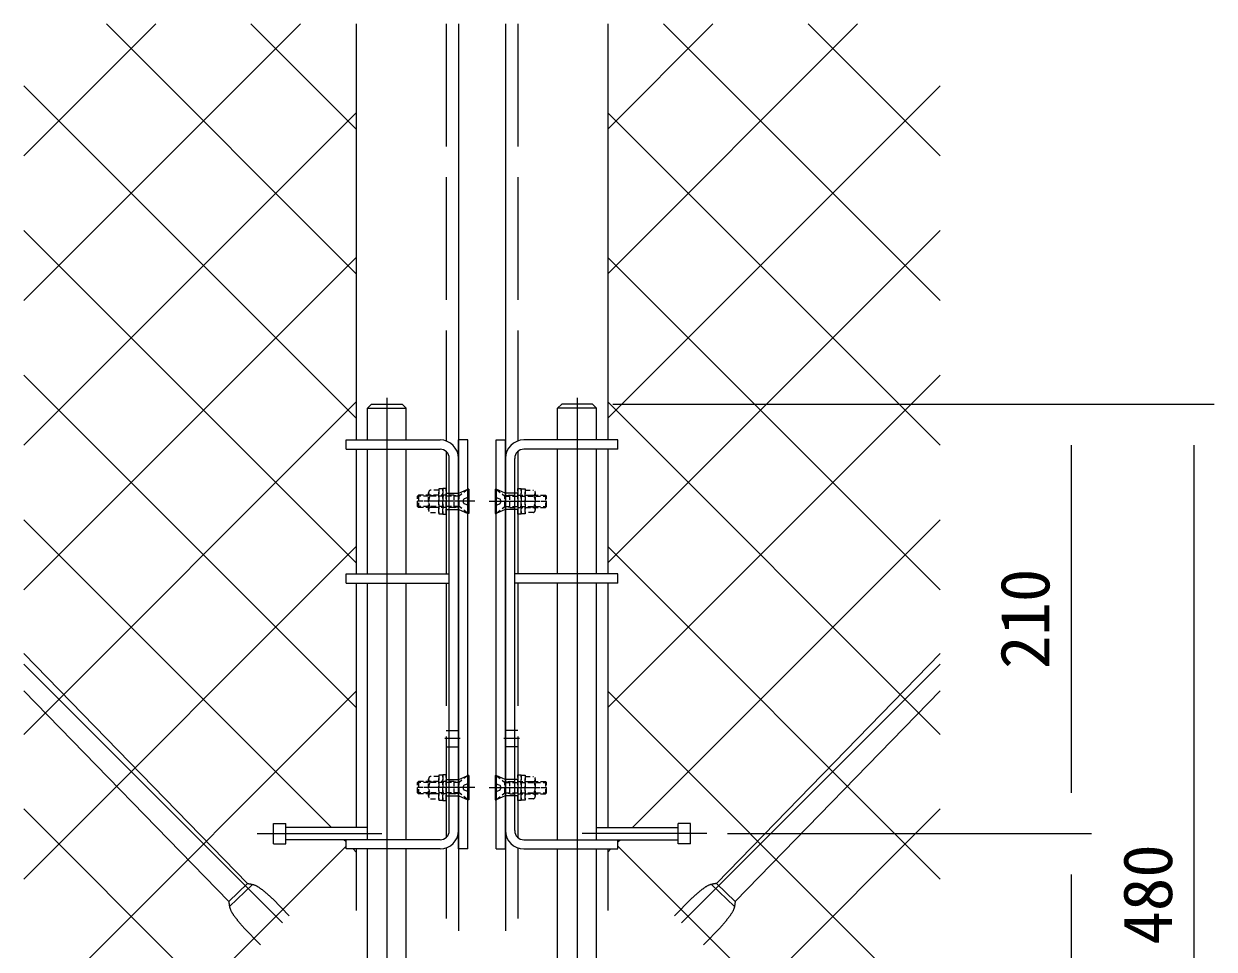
# Model space of a CAD drawing. Units: millimetres, scale not verified, with parts at other scales. Extents: x -6300 to 6300, y -4455 to 4455.
# Drawn here: x 2116 to 3862, y -1121 to 237 of the extents above; entities that cross this region are included whole.
import ezdxf
from ezdxf.enums import TextEntityAlignment as Align

# ---------------------------------------------------------------- set-up
doc = ezdxf.new("R2010")
doc.units = ezdxf.units.MM
doc.header["$LTSCALE"] = 30
for name, pattern in [('DASHED', [7.5, 6, -1.5]), ('USER1', [50.8, 31.75, -6.35, 6.35, -6.35]), ('USER3', [0.375, 0.25, -0.125])]:
    doc.linetypes.add(name, pattern=pattern)
for name, color, linetype, lineweight in [('0-0_D-STR1', 1, 'Continuous', 18), ('0-1_D-BMK', 2, 'USER1', 13), ('0-6_D-STR-DIM', 7, 'Continuous', 9), ('0-9_D-STR2', 7, 'Continuous', 9), ('0-A_D-STR3', 3, 'Continuous', 13)]:
    doc.layers.add(name, color=color, linetype=linetype, lineweight=lineweight)
doc.styles.add('ＭＳ ゴシック', font='')
doc.styles.get('ＭＳ ゴシック').set_extended_font_data('MS Gothic')

msp = doc.modelspace()

# ---------------------------------------------------------------- linework, layer by layer
at = {"layer": '0-0_D-STR1'}
for p, q in [((2603.23, 236.77), (2603.23, -373.64)), ((2753.23, 236.77), (2753.23, -1093.64)), ((2822.23, 236.77), (2822.23, -1093.64)), ((2972.23, 236.77), (2972.23, -373.64)), ((2603.23, -387.14), (2603.23, -570.14)), ((2972.23, -387.14), (2972.23, -570.14)), ((2603.23, -583.64), (2603.23, -942.14)), ((2972.23, -583.64), (2972.23, -942.14)), ((2603.23, -973.64), (2603.23, -1063.64)), ((2972.23, -973.64), (2972.23, -1063.64))]:
    msp.add_line(p, q, dxfattribs=at)
at = {"layer": '0-0_D-STR1', "linetype": 'DASHED'}
for p, q in [((2735.23, 236.77), (2735.23, -375.18)), ((2840.23, 236.77), (2840.23, -375.18)), ((2735.23, -390.58), (2735.23, -570.14)), ((2840.23, -390.58), (2840.23, -570.14)), ((2735.23, -451.64), (2753.23, -451.64)), ((2840.23, -451.64), (2822.23, -451.64)), ((2735.23, -475.64), (2753.23, -475.64)), ((2840.23, -475.64), (2822.23, -475.64)), ((2735.23, -583.64), (2735.23, -956.7)), ((2840.23, -583.64), (2840.23, -956.7)), ((2735.23, -799.64), (2753.23, -799.64)), ((2840.23, -799.64), (2822.23, -799.64)), ((2735.23, -823.64), (2753.23, -823.64)), ((2840.23, -823.64), (2822.23, -823.64)), ((2735.23, -871.64), (2753.23, -871.64)), ((2840.23, -871.64), (2822.23, -871.64)), ((2735.23, -895.64), (2753.23, -895.64)), ((2840.23, -895.64), (2822.23, -895.64)), ((2735.23, -972.1), (2735.23, -1075.64)), ((2840.23, -972.1), (2840.23, -1075.64))]:
    msp.add_line(p, q, dxfattribs=at)
at = {"layer": '0-1_D-BMK'}
for p, q in [((2648.23, -311.87), (2648.23, -1783.24)), ((2927.23, -311.87), (2927.23, -1783.24)), ((2777.23, -463.64), (2702.23, -463.64)), ((2798.23, -463.64), (2873.23, -463.64)), ((2755.53, -811.64), (2733.02, -811.64)), ((2842.53, -811.64), (2820.02, -811.64)), ((2777.23, -883.64), (2702.23, -883.64)), ((2798.23, -883.64), (2873.23, -883.64)), ((2457.7, -951.14), (2640.77, -951.14)), ((3117.77, -951.14), (2934.7, -951.14))]:
    msp.add_line(p, q, dxfattribs=at)
at = {"layer": '0-1_D-BMK', "linetype": 'USER3'}
for p, q in [((2768.23, -463.64), (2693.23, -463.64)), ((2807.23, -463.64), (2882.23, -463.64)), ((2768.23, -883.64), (2693.23, -883.64)), ((2807.23, -883.64), (2882.23, -883.64))]:
    msp.add_line(p, q, dxfattribs=at)
at = {"layer": '0-6_D-STR-DIM'}
for p, q in [((2979.73, -321.14), (3681.95, -321.14)), ((2979.73, -321.14), (3861.95, -321.14)), ((3651.95, -381.14), (3651.95, -891.14)), ((3831.95, -381.14), (3831.95, -1701.14)), ((3147.77, -951.14), (3681.95, -951.14)), ((3147.77, -951.14), (3681.95, -951.14)), ((3651.95, -1011.14), (3651.95, -1701.14))]:
    msp.add_line(p, q, dxfattribs=at)
at = {"layer": '0-9_D-STR2'}
for p, q in [((2115.54, 42.88), (2309.44, 236.77)), ((2115.54, -169.25), (2521.57, 236.77)), ((2603.23, -129.75), (2236.71, 236.77)), ((2603.23, 82.38), (2448.84, 236.77)), ((2972.23, 82.38), (3126.63, 236.77)), ((2972.23, -129.75), (3338.76, 236.77)), ((3459.92, -169.25), (3053.9, 236.77)), ((3459.92, 42.88), (3266.03, 236.77)), ((2603.23, -341.89), (2115.54, 145.8)), ((2972.23, -341.89), (3459.92, 145.8)), ((2115.54, -381.39), (2603.23, 106.3)), ((3459.92, -381.39), (2972.23, 106.3)), ((2603.23, -554.02), (2115.54, -66.33)), ((2972.23, -554.02), (3459.92, -66.33)), ((2115.54, -593.52), (2603.23, -105.83)), ((3459.92, -593.52), (2972.23, -105.83)), ((2603.23, -766.15), (2115.54, -278.46)), ((2972.23, -766.15), (3459.92, -278.46)), ((2115.54, -805.65), (2603.23, -317.96)), ((3459.92, -805.65), (2972.23, -317.96)), ((2567.09, -942.14), (2115.54, -490.59)), ((3008.38, -942.14), (3459.92, -490.59)), ((2115.54, -1017.78), (2603.23, -530.09)), ((3459.92, -1017.78), (2972.23, -530.09)), ((2494.85, -1082.03), (2115.54, -702.72)), ((3080.62, -1082.03), (3459.92, -702.72)), ((2131.82, -1213.64), (2603.23, -742.22)), ((3443.65, -1213.64), (2972.23, -742.22)), ((2414.33, -1213.64), (2115.54, -914.86)), ((3161.14, -1213.64), (3459.92, -914.86)), ((2588.23, -963.28), (2585.09, -960.14)), ((2987.23, -963.28), (2990.38, -960.14)), ((2343.95, -1213.64), (2588.23, -969.36)), ((2603.23, -978.28), (2598.59, -973.64)), ((2972.23, -978.28), (2976.88, -973.64)), ((3231.52, -1213.64), (2987.23, -969.36))]:
    msp.add_line(p, q, dxfattribs=at)
at = {"layer": '0-A_D-STR3'}
for p, q in [((2625.73, -321.14), (2619.73, -327.14)), ((2619.73, -327.14), (2676.73, -327.14)), ((2619.73, -373.64), (2619.73, -327.14)), ((2625.73, -321.14), (2670.73, -321.14)), ((2676.73, -327.14), (2670.73, -321.14)), ((2676.73, -373.64), (2676.73, -327.14)), ((2898.73, -327.14), (2904.73, -321.14)), ((2955.73, -327.14), (2898.73, -327.14)), ((2898.73, -373.64), (2898.73, -327.14)), ((2949.73, -321.14), (2904.73, -321.14)), ((2949.73, -321.14), (2955.73, -327.14)), ((2955.73, -373.64), (2955.73, -327.14)), ((2588.23, -373.64), (2726.23, -373.64)), ((2588.23, -387.14), (2588.23, -373.64)), ((2766.73, -373.64), (2753.23, -373.64)), ((2753.23, -973.64), (2753.23, -373.64)), ((2766.73, -973.64), (2766.73, -373.64)), ((2808.73, -373.64), (2822.23, -373.64)), ((2808.73, -973.64), (2808.73, -373.64)), ((2822.23, -973.64), (2822.23, -373.64)), ((2987.23, -373.64), (2849.23, -373.64)), ((2987.23, -387.14), (2987.23, -373.64)), ((2588.23, -387.14), (2726.23, -387.14)), ((2619.73, -570.14), (2619.73, -387.14)), ((2676.73, -570.14), (2676.73, -387.14)), ((2739.73, -946.64), (2739.73, -400.64)), ((2753.23, -400.64), (2753.23, -946.64)), ((2822.23, -400.64), (2822.23, -946.64)), ((2835.73, -946.64), (2835.73, -400.64)), ((2987.23, -387.14), (2849.23, -387.14)), ((2898.73, -570.14), (2898.73, -387.14)), ((2955.73, -570.14), (2955.73, -387.14)), ((2766.73, -445.64), (2766.73, -481.64)), ((2768.23, -445.64), (2768.23, -481.64)), ((2807.23, -445.64), (2807.23, -481.64)), ((2808.73, -445.64), (2808.73, -481.64)), ((2588.23, -570.14), (2739.73, -570.14)), ((2588.23, -583.64), (2588.23, -570.14)), ((2987.23, -570.14), (2835.73, -570.14)), ((2987.23, -583.64), (2987.23, -570.14)), ((2588.23, -583.64), (2739.73, -583.64)), ((2619.73, -960.14), (2619.73, -583.64)), ((2676.73, -960.14), (2676.73, -583.64)), ((2987.23, -583.64), (2835.73, -583.64)), ((2898.73, -960.14), (2898.73, -583.64)), ((2955.73, -960.14), (2955.73, -583.64)), ((2115.54, -686.83), (2443.61, -1024.26)), ((3459.92, -686.83), (3131.86, -1024.26)), ((2115.54, -741.48), (2416.29, -1050.82)), ((3459.92, -741.48), (3159.18, -1050.82)), ((2766.73, -865.64), (2766.73, -901.64)), ((2768.23, -865.64), (2768.23, -901.64)), ((2807.23, -865.64), (2807.23, -901.64)), ((2808.73, -865.64), (2808.73, -901.64)), ((2499.73, -966.14), (2499.73, -936.14)), ((2619.73, -942.14), (2499.73, -942.14)), ((2955.73, -942.14), (3075.73, -942.14)), ((3075.73, -966.14), (3075.73, -936.14)), ((2619.73, -960.14), (2499.73, -960.14)), ((2588.23, -973.64), (2588.23, -960.14)), ((2726.23, -960.14), (2588.23, -960.14)), ((2849.23, -960.14), (2987.23, -960.14)), ((2955.73, -960.14), (3075.73, -960.14)), ((2987.23, -973.64), (2987.23, -960.14)), ((2481.73, -966.14), (2499.73, -966.14)), ((2726.23, -973.64), (2588.23, -973.64)), ((2619.73, -1755.14), (2619.73, -973.64)), ((2676.73, -1755.14), (2676.73, -973.64)), ((2766.73, -973.64), (2753.23, -973.64)), ((2808.73, -973.64), (2822.23, -973.64)), ((2849.23, -973.64), (2987.23, -973.64)), ((2898.73, -1755.14), (2898.73, -973.64)), ((2955.73, -1755.14), (2955.73, -973.64)), ((3093.73, -966.14), (3075.73, -966.14)), ((2443.61, -1024.26), (2416.29, -1050.82)), ((2450.93, -1025.51), (2417.33, -1058.18)), ((3124.53, -1025.51), (3158.14, -1058.18)), ((3131.86, -1024.26), (3159.18, -1050.82)), ((2505.08, -1071.79), (2480.73, -1046.74)), ((3070.38, -1071.79), (3094.73, -1046.74)), ((2462.65, -1114.22), (2437.71, -1088.57)), ((3112.82, -1114.22), (3137.75, -1088.57))]:
    msp.add_line(p, q, dxfattribs=at)
at = {"layer": '0-A_D-STR3', "linetype": 'USER3'}
for p, q in [((2709.43, -476.13), (2709.43, -451.15)), ((2766.73, -445.64), (2754.28, -456.14)), ((2768.23, -445.64), (2766.73, -445.64)), ((2807.23, -445.64), (2808.73, -445.64)), ((2808.73, -445.64), (2821.18, -456.14)), ((2866.03, -476.13), (2866.03, -451.15)), ((2694.73, -454.64), (2693.23, -456.14)), ((2693.23, -471.14), (2693.23, -456.14)), ((2754.28, -456.14), (2693.23, -456.14)), ((2754.28, -471.14), (2693.23, -471.14)), ((2694.73, -472.64), (2693.23, -471.14)), ((2746.78, -454.64), (2694.73, -454.64)), ((2694.73, -454.64), (2694.73, -472.64)), ((2712.08, -455.24), (2724.43, -455.24)), ((2746.78, -472.64), (2746.78, -454.64)), ((2746.78, -454.64), (2754.28, -456.14)), ((2746.78, -472.64), (2754.28, -471.14)), ((2754.28, -471.14), (2754.28, -456.14)), ((2766.73, -481.64), (2754.28, -471.14)), ((2760.2, -463.01), (2760.2, -464.28)), ((2768.23, -457.34), (2761.65, -460.11)), ((2768.23, -469.94), (2761.65, -467.17)), ((2807.23, -457.34), (2813.82, -460.11)), ((2807.23, -469.94), (2813.82, -467.17)), ((2808.73, -481.64), (2821.18, -471.14)), ((2815.27, -463.01), (2815.27, -464.28)), ((2828.68, -454.64), (2821.18, -456.14)), ((2821.18, -456.14), (2882.23, -456.14)), ((2821.18, -471.14), (2821.18, -456.14)), ((2821.18, -471.14), (2882.23, -471.14)), ((2828.68, -472.64), (2821.18, -471.14)), ((2828.68, -454.64), (2880.73, -454.64)), ((2828.68, -472.64), (2828.68, -454.64)), ((2863.38, -455.24), (2851.03, -455.24)), ((2880.73, -454.64), (2882.23, -456.14)), ((2880.73, -454.64), (2880.73, -472.64)), ((2880.73, -472.64), (2882.23, -471.14)), ((2882.23, -471.14), (2882.23, -456.14)), ((2746.78, -472.64), (2694.73, -472.64)), ((2712.08, -472.04), (2724.43, -472.04)), ((2768.23, -481.64), (2766.73, -481.64)), ((2807.23, -481.64), (2808.73, -481.64)), ((2828.68, -472.64), (2880.73, -472.64)), ((2863.38, -472.04), (2851.03, -472.04)), ((2709.43, -896.13), (2709.43, -871.15)), ((2766.73, -865.64), (2754.28, -876.14)), ((2768.23, -865.64), (2766.73, -865.64)), ((2807.23, -865.64), (2808.73, -865.64)), ((2808.73, -865.64), (2821.18, -876.14)), ((2866.03, -896.13), (2866.03, -871.15)), ((2694.73, -874.64), (2693.23, -876.14)), ((2693.23, -891.14), (2693.23, -876.14)), ((2754.28, -876.14), (2693.23, -876.14)), ((2746.78, -874.64), (2694.73, -874.64)), ((2694.73, -874.64), (2694.73, -892.64)), ((2712.08, -875.24), (2724.43, -875.24)), ((2746.78, -892.64), (2746.78, -874.64)), ((2746.78, -874.64), (2754.28, -876.14)), ((2754.28, -891.14), (2754.28, -876.14)), ((2760.2, -883.01), (2760.2, -884.28)), ((2768.23, -877.34), (2761.65, -880.11)), ((2768.23, -889.94), (2761.65, -887.17)), ((2807.23, -877.34), (2813.82, -880.11)), ((2807.23, -889.94), (2813.82, -887.17)), ((2815.27, -883.01), (2815.27, -884.28)), ((2828.68, -874.64), (2821.18, -876.14)), ((2821.18, -876.14), (2882.23, -876.14)), ((2821.18, -891.14), (2821.18, -876.14)), ((2828.68, -874.64), (2880.73, -874.64)), ((2828.68, -892.64), (2828.68, -874.64)), ((2863.38, -875.24), (2851.03, -875.24)), ((2880.73, -874.64), (2882.23, -876.14)), ((2880.73, -874.64), (2880.73, -892.64)), ((2882.23, -891.14), (2882.23, -876.14)), ((2754.28, -891.14), (2693.23, -891.14)), ((2694.73, -892.64), (2693.23, -891.14)), ((2746.78, -892.64), (2694.73, -892.64)), ((2712.08, -892.04), (2724.43, -892.04)), ((2746.78, -892.64), (2754.28, -891.14)), ((2766.73, -901.64), (2754.28, -891.14)), ((2768.23, -901.64), (2766.73, -901.64)), ((2807.23, -901.64), (2808.73, -901.64)), ((2808.73, -901.64), (2821.18, -891.14)), ((2821.18, -891.14), (2882.23, -891.14)), ((2828.68, -892.64), (2821.18, -891.14)), ((2828.68, -892.64), (2880.73, -892.64)), ((2863.38, -892.04), (2851.03, -892.04)), ((2880.73, -892.64), (2882.23, -891.14))]:
    msp.add_line(p, q, dxfattribs=at)
at = {"layer": '0-A_D-STR3', "linetype": 'DASHED'}
for p, q in [((2739.73, -451.64), (2753.23, -451.64)), ((2753.53, -451.64), (2766.73, -445.64)), ((2821.93, -451.64), (2808.73, -445.64)), ((2835.73, -451.64), (2822.23, -451.64)), ((2739.73, -475.64), (2753.23, -475.64)), ((2753.53, -475.64), (2766.73, -481.64)), ((2821.93, -475.64), (2808.73, -481.64)), ((2835.73, -475.64), (2822.23, -475.64)), ((2739.73, -871.64), (2753.23, -871.64)), ((2753.53, -871.64), (2766.73, -865.64)), ((2821.93, -871.64), (2808.73, -865.64)), ((2835.73, -871.64), (2822.23, -871.64)), ((2739.73, -895.64), (2753.23, -895.64)), ((2753.53, -895.64), (2766.73, -901.64)), ((2821.93, -895.64), (2808.73, -901.64)), ((2835.73, -895.64), (2822.23, -895.64))]:
    msp.add_line(p, q, dxfattribs=at)
at = {"layer": '0-A_D-STR3', "linetype": 'USER3'}
for points in [[(2712.08, -480.22), (2724.43, -480.22), (2724.43, -447.07), (2712.08, -447.07)], [(2863.38, -480.22), (2851.03, -480.22), (2851.03, -447.07), (2863.38, -447.07)], [(2712.08, -900.22), (2724.43, -900.22), (2724.43, -867.07), (2712.08, -867.07)], [(2863.38, -900.22), (2851.03, -900.22), (2851.03, -867.07), (2863.38, -867.07)]]:
    msp.add_lwpolyline(points, dxfattribs=at)
for points in [[(2730.43, -445.34), (2724.43, -445.34), (2724.43, -481.94), (2730.43, -481.94)], [(2735.23, -444.89), (2730.43, -444.89), (2730.43, -482.39), (2735.23, -482.39)], [(2840.23, -444.89), (2845.03, -444.89), (2845.03, -482.39), (2840.23, -482.39)], [(2845.03, -445.34), (2851.03, -445.34), (2851.03, -481.94), (2845.03, -481.94)], [(2730.43, -865.34), (2724.43, -865.34), (2724.43, -901.94), (2730.43, -901.94)], [(2735.23, -864.89), (2730.43, -864.89), (2730.43, -902.39), (2735.23, -902.39)], [(2840.23, -864.89), (2845.03, -864.89), (2845.03, -902.39), (2840.23, -902.39)], [(2845.03, -865.34), (2851.03, -865.34), (2851.03, -901.94), (2845.03, -901.94)]]:
    msp.add_lwpolyline(points, close=True, dxfattribs=at)
at = {"layer": '0-A_D-STR3'}
for points in [[(2481.73, -966.14), (2481.73, -936.14), (2499.73, -936.14)], [(3093.73, -966.14), (3093.73, -936.14), (3075.73, -936.14)], [(2443.61, -1024.26), (2444.34, -1024.37), (2445.07, -1024.48), (2445.8, -1024.59), (2446.54, -1024.7), (2447.27, -1024.81), (2448, -1024.93), (2448.73, -1025.05), (2449.46, -1025.19), (2450.18, -1025.34), (2450.9, -1025.5), (2451.61, -1025.68), (2452.31, -1025.88), (2453.01, -1026.09), (2453.7, -1026.33), (2454.38, -1026.59), (2455.05, -1026.87), (2455.72, -1027.17), (2456.38, -1027.49), (2457.03, -1027.82), (2457.68, -1028.17), (2458.32, -1028.53), (2458.95, -1028.91), (2459.58, -1029.3), (2460.2, -1029.7), (2460.82, -1030.12), (2461.44, -1030.54), (2462.05, -1030.97), (2462.65, -1031.41), (2463.25, -1031.86), (2463.85, -1032.32), (2464.44, -1032.78), (2465.03, -1033.25), (2465.62, -1033.72), (2466.2, -1034.19), (2466.79, -1034.67), (2467.37, -1035.14), (2467.94, -1035.62), (2468.52, -1036.1), (2469.09, -1036.57)], [(3131.86, -1024.26), (3131.13, -1024.37), (3130.4, -1024.48), (3129.67, -1024.59), (3128.93, -1024.7), (3128.2, -1024.81), (3127.47, -1024.93), (3126.74, -1025.05), (3126.01, -1025.19), (3125.29, -1025.34), (3124.57, -1025.5), (3123.86, -1025.68), (3123.16, -1025.88), (3122.46, -1026.09), (3121.77, -1026.33), (3121.09, -1026.59), (3120.42, -1026.87), (3119.75, -1027.17), (3119.09, -1027.49), (3118.44, -1027.82), (3117.79, -1028.17), (3117.15, -1028.53), (3116.52, -1028.91), (3115.89, -1029.3), (3115.26, -1029.7), (3114.65, -1030.12), (3114.03, -1030.54), (3113.42, -1030.97), (3112.82, -1031.41), (3112.22, -1031.86), (3111.62, -1032.32), (3111.03, -1032.78), (3110.44, -1033.25), (3109.85, -1033.72), (3109.27, -1034.19), (3108.68, -1034.67), (3108.1, -1035.14), (3107.53, -1035.62), (3106.95, -1036.1), (3106.38, -1036.57)], [(2469.09, -1036.57), (2469.67, -1037.05), (2470.24, -1037.52), (2470.81, -1038), (2471.37, -1038.48), (2471.94, -1038.95), (2472.5, -1039.43), (2473.06, -1039.91), (2473.62, -1040.39), (2474.18, -1040.87), (2474.74, -1041.35), (2475.29, -1041.83), (2475.85, -1042.32), (2476.4, -1042.8), (2476.95, -1043.29), (2477.49, -1043.77), (2478.04, -1044.26), (2478.58, -1044.76), (2479.12, -1045.25), (2479.66, -1045.75), (2480.2, -1046.24), (2480.73, -1046.74)], [(3106.38, -1036.57), (3105.8, -1037.05), (3105.23, -1037.52), (3104.66, -1038), (3104.1, -1038.48), (3103.53, -1038.95), (3102.97, -1039.43), (3102.4, -1039.91), (3101.84, -1040.39), (3101.29, -1040.87), (3100.73, -1041.35), (3100.18, -1041.83), (3099.62, -1042.32), (3099.07, -1042.8), (3098.52, -1043.29), (3097.98, -1043.77), (3097.43, -1044.26), (3096.89, -1044.76), (3096.35, -1045.25), (3095.81, -1045.75), (3095.27, -1046.24), (3094.73, -1046.74)], [(2416.29, -1050.82), (2416.38, -1051.55), (2416.47, -1052.29), (2416.55, -1053.03), (2416.64, -1053.76), (2416.73, -1054.5), (2416.83, -1055.23), (2416.93, -1055.97), (2417.05, -1056.7), (2417.18, -1057.42), (2417.32, -1058.14), (2417.48, -1058.86), (2417.65, -1059.57), (2417.85, -1060.27), (2418.07, -1060.97), (2418.31, -1061.65), (2418.57, -1062.34), (2418.85, -1063.01), (2419.15, -1063.68), (2419.47, -1064.34), (2419.8, -1065), (2420.14, -1065.65), (2420.5, -1066.29), (2420.87, -1066.93), (2421.26, -1067.57), (2421.65, -1068.2), (2422.06, -1068.82), (2422.48, -1069.44), (2422.9, -1070.06), (2423.33, -1070.67), (2423.77, -1071.28), (2424.22, -1071.89), (2424.67, -1072.49), (2425.12, -1073.09), (2425.58, -1073.69), (2426.03, -1074.28), (2426.49, -1074.88), (2426.95, -1075.47), (2427.41, -1076.06), (2427.87, -1076.65)], [(3159.18, -1050.82), (3159.09, -1051.55), (3159, -1052.29), (3158.92, -1053.03), (3158.83, -1053.76), (3158.74, -1054.5), (3158.64, -1055.23), (3158.54, -1055.97), (3158.42, -1056.7), (3158.29, -1057.42), (3158.15, -1058.14), (3157.99, -1058.86), (3157.81, -1059.57), (3157.62, -1060.27), (3157.4, -1060.97), (3157.15, -1061.65), (3156.89, -1062.34), (3156.61, -1063.01), (3156.32, -1063.68), (3156, -1064.34), (3155.67, -1065), (3155.33, -1065.65), (3154.97, -1066.29), (3154.6, -1066.93), (3154.21, -1067.57), (3153.82, -1068.2), (3153.41, -1068.82), (3152.99, -1069.44), (3152.57, -1070.06), (3152.14, -1070.67), (3151.7, -1071.28), (3151.25, -1071.89), (3150.8, -1072.49), (3150.35, -1073.09), (3149.89, -1073.69), (3149.43, -1074.28), (3148.97, -1074.88), (3148.51, -1075.47), (3148.05, -1076.06), (3147.59, -1076.65)], [(2427.87, -1076.65), (2428.33, -1077.23), (2428.79, -1077.82), (2429.25, -1078.4), (2429.71, -1078.98), (2430.17, -1079.56), (2430.64, -1080.13), (2431.1, -1080.71), (2431.56, -1081.28), (2432.03, -1081.85), (2432.49, -1082.42), (2432.96, -1082.99), (2433.42, -1083.56), (2433.89, -1084.12), (2434.36, -1084.68), (2434.84, -1085.24), (2435.31, -1085.8), (2435.79, -1086.36), (2436.27, -1086.91), (2436.75, -1087.47), (2437.23, -1088.02), (2437.71, -1088.57)], [(3147.59, -1076.65), (3147.14, -1077.23), (3146.68, -1077.82), (3146.22, -1078.4), (3145.76, -1078.98), (3145.29, -1079.56), (3144.83, -1080.13), (3144.37, -1080.71), (3143.91, -1081.28), (3143.44, -1081.85), (3142.98, -1082.42), (3142.51, -1082.99), (3142.04, -1083.56), (3141.57, -1084.12), (3141.1, -1084.68), (3140.63, -1085.24), (3140.16, -1085.8), (3139.68, -1086.36), (3139.2, -1086.91), (3138.72, -1087.47), (3138.24, -1088.02), (3137.75, -1088.57)]]:
    msp.add_lwpolyline(points, dxfattribs=at)
for centre, radius, start, end in [((2726.23, -400.64), 27, 0, 90), ((2849.23, -400.64), 27, 90, 180), ((2726.23, -400.64), 13.5, 0, 90), ((2849.23, -400.64), 13.5, 90, 180), ((2726.23, -946.64), 27, 270, 0), ((2726.23, -946.64), 13.5, 270, 0), ((2849.23, -946.64), 27, 180, 270), ((2849.23, -946.64), 13.5, 180, 270)]:
    msp.add_arc(centre, radius, start, end, dxfattribs=at)
at = {"layer": '0-A_D-STR3', "linetype": 'USER3'}
for centre, radius, start, end in [((2713.91, -451.15), 4.48, 114.09089, 245.90911), ((2861.56, -451.15), 4.48, 294.09089, 65.90911), ((2724.07, -463.64), 14.64, 144.98342, 215.01658), ((2763.2, -462.68), 3, 121.12923, 180), ((2763.2, -464.6), 3, 180, 238.87077), ((2812.27, -462.68), 3, 0, 58.87077), ((2812.27, -464.6), 3, 301.12923, 0), ((2851.4, -463.64), 14.64, 324.98342, 35.01658), ((2713.91, -476.13), 4.48, 114.09089, 245.90911), ((2861.56, -476.13), 4.48, 294.09089, 65.90911), ((2713.91, -871.15), 4.48, 114.09089, 245.90911), ((2861.56, -871.15), 4.48, 294.09089, 65.90911), ((2724.07, -883.64), 14.64, 144.98342, 215.01658), ((2763.2, -882.68), 3, 121.12923, 180), ((2763.2, -884.6), 3, 180, 238.87077), ((2812.27, -882.68), 3, 0, 58.87077), ((2812.27, -884.6), 3, 301.12923, 0), ((2851.4, -883.64), 14.64, 324.98342, 35.01658), ((2713.91, -896.13), 4.48, 114.09089, 245.90911), ((2861.56, -896.13), 4.48, 294.09089, 65.90911)]:
    msp.add_arc(centre, radius, start, end, dxfattribs=at)

# ---------------------------------------------------------------- texts
at = {"layer": '0-6_D-STR-DIM', "style": 'ＭＳ ゴシック'}
for s, p in [('210', (3641.83, -709.64)), ('480', (3821.83, -1113.89))]:
    msp.add_text(s, height=72.14, rotation=90, dxfattribs=at).set_placement(p, align=Align.BOTTOM_LEFT)

doc.saveas('drawing.dxf')
